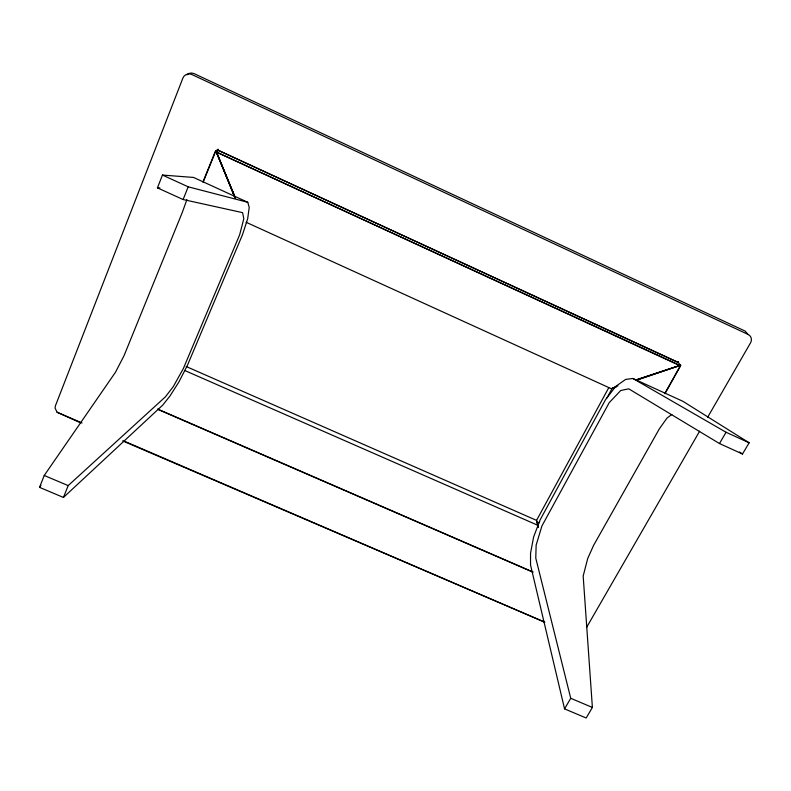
<?xml version="1.0" encoding="UTF-8"?>
<svg xmlns="http://www.w3.org/2000/svg" width="791" height="791" viewBox="0 0 791 791"><rect width="100%" height="100%" fill="white"/><g stroke="black" fill="none" stroke-linecap="round" stroke-linejoin="round"><path stroke-width="1.19" d="M677.749 361.616L680.616 365.709L664.934 393.72M186.903 199.599L182.296 212.413L124.098 355.564L115.476 372.245L44.237 475.47L39.55 487.365L63.438 497.44L162.728 405.111L169.907 396.093L178.993 381.816L187.576 364.977L242.441 234.838L247.692 218.712L249.205 207.42L247.781 202.298L193.538 177.441L162.462 175.058L157.429 187.853L183.097 199.53L242.61 212.65L243.806 218.771L239.633 234.828L183.364 368.527L173.298 386.591L165.418 396.825L68.184 485.605L63.438 497.44M183.097 199.53L188.209 186.814L247.781 202.298M202.911 182.078L215.389 151.279L217.99 149.321L218.425 149.786M203.297 181.821L215.824 150.893L235.441 197.77M608.773 387.689L536.624 520.241L538.394 526.974M539.65 521.635L537.554 524.67M606.964 397.932L612.283 388.173L615.764 386.997M665.013 393.167L680.685 365.185L635.529 379.957M586.507 627.55L699.63 431.204M707.619 417.332L750.649 342.632C752.29 339.814 751.262 335.957 748.266 334.524L191.649 74.443C188.367 72.97 184.343 74.542 182.978 77.884L55.4 405.852L55.054 408.037L57.071 412.23L80.662 422.849M564.556 708.874L570.736 698.295L535.774 558.12L536.14 545.078L541.944 525.926L609.238 402.639L620.708 390.536L628.736 388.826L719.474 443.543L742.492 454.014L749.146 442.792L682.93 401.324L632.869 378.464L625.592 379.443L615.655 386.463L605.51 399.712L540.105 519.895L533.618 536.96L530.543 553.255L530.534 564.962L564.556 708.874L586.161 717.991L592.39 707.461L583.175 576.056L587.713 558.486L593.616 545.335L659.348 428.841L666.991 418.073L671.836 414.504M719.474 443.543L726.059 432.262L749.146 442.792M39.55 487.365L40.934 485.348M538.018 527.32L536.476 520.349L186.182 366.52M679.242 365.976L679.35 365.076L216.546 152.119L234.611 196.929M217.436 149.736L217.99 149.321M235.194 197.78L216.546 152.119L218.682 150.508L677.383 362.051L219.809 151.032M186.894 74.888L189.098 73.405L191.57 73.009L194.111 73.632L745.26 331.152L748.108 334.593M246.1 222.261L611.344 388.737L615.981 387.165M636.854 380.095L679.736 365.571L216.546 152.119M617.959 385.85L612.283 388.173M636.626 379.987L680.685 365.185M157.429 187.853L159.881 187.902M44.237 475.47L68.184 485.605M570.736 698.295L592.39 707.461M57.071 412.23L82.027 422.977M123.989 441.042L544.821 622.21L122.645 440.884M157.597 409.046L533.174 572.081M158.052 409.461L532.59 572.012M185.015 370.623L537.178 525.006M162.462 175.058L188.209 186.814M632.869 378.464L726.059 432.262M739.407 451.997L742.492 454.014M215.824 150.893L235.026 197.72M537.396 524.809L538.226 527.103M678.302 361.625L678.352 362.288"/></g></svg>
